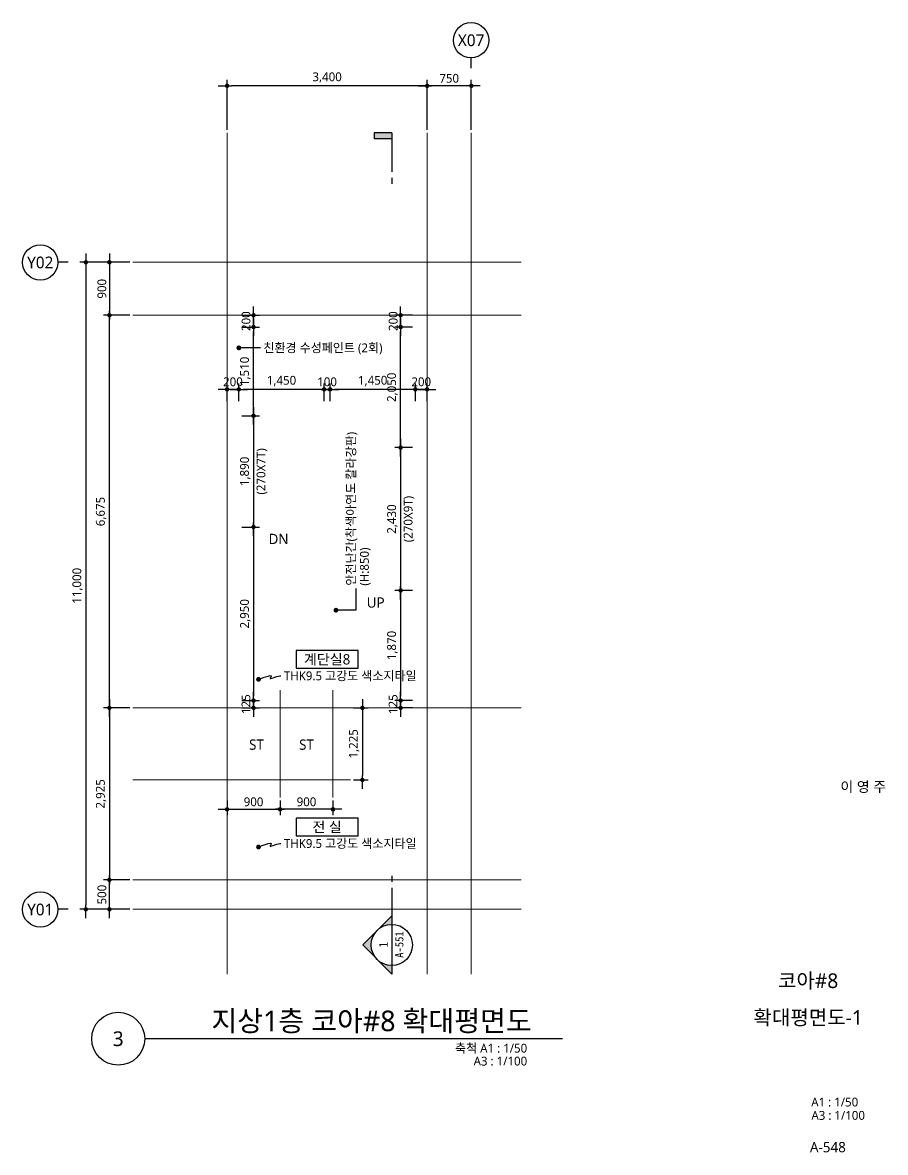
# Model space of a CAD drawing. Header units: millimetres. Extents: x 1467181 to 1850972, y 836037 to 895281.
# Drawn here: x 1621298 to 1635961, y 874037 to 893244 of the extents above; entities that cross this region are included whole.
import ezdxf
from ezdxf.enums import TextEntityAlignment as Align

# ---------------------------------------------------------------- set-up
doc = ezdxf.new("R2010")
doc.units = ezdxf.units.MM
doc.header["$MEASUREMENT"] = 0
doc.linetypes.add('CEN', pattern=[62, 60, -1, 0, -1])
doc.layers.get('0').update_dxf_attribs({"linetype": 'CONTINUOUS'})
for name, color, linetype, lineweight in [('A-AXIS-BUBL', 7, 'CONTINUOUS', 25), ('A-BORD-TEXT', 3, 'CONTINUOUS', 25), ('A-CNTL', 1, 'CEN', 15), ('A-DIMS', 7, 'CONTINUOUS', 25), ('A-MKXS-LEAD', 7, 'CONTINUOUS', 25), ('A-MKXS-MAK1', 3, 'CONTINUOUS', 25), ('A-MKXS-TEXT1', 3, 'CONTINUOUS', 25), ('A-MKXS-TEXT2', 7, 'CONTINUOUS', 25), ('A-MKXX-NAME', 3, 'CONTINUOUS', 25), ('A-MKXX-SYMB', 7, 'CONTINUOUS', 25), ('A-XXXX-SYMB', 7, 'CONTINUOUS', 25), ('A-XXXX-TXT1', 3, 'CONTINUOUS', 25), ('A-XXXX-TXT2', 3, 'CONTINUOUS', 25)]:
    doc.layers.add(name, color=color, linetype=linetype, lineweight=lineweight)
doc.styles.add('HY울릉도L', font='')
doc.styles.add('돋움체', font='')
doc.styles.add('맑은고딕', font='malgun.ttf')
doc.styles.get('HY울릉도L').set_extended_font_data('HYwulM')
doc.styles.get('돋움체').set_extended_font_data('DotumChe')
doc.dimstyles.new('CDIM', dxfattribs={"dimtxt": 3, "dimasz": 1.5, "dimexe": 2, "dimexo": 1, "dimgap": 1, "dimtad": 1, "dimdec": 0, "dimrnd": 0.5, "dimzin": 0, "dimdsep": 32, "dimlunit": 6, "dimtxsty": 'HY울릉도L', "dimblk1": '_CIDOT', "dimblk2": '_CIDOT', "dimsah": 1, "dimcen": 5.5, "dimclrd": 2, "dimclre": 2, "dimclrt": 7, "dimadec": 0, "dimazin": 0, "dimtfac": 1, "dimtdec": 0, "dimtix": 1, "dimtmove": 2, "dimatfit": 1, "dimldrblk": '_CIDOT', "dimfxl": 1, "dimtolj": 1, "dimtzin": 0, "dimlwd": -1, "dimarcsym": 0})

# ---------------------------------------------------------------- blocks, each defined once
blk = doc.blocks.new('_CIDOT')
at = {"color": 0, "linetype": 'ByBlock'}
blk.add_line((2, 0), (-1, 0), dxfattribs=at)
at = {"color": 0, "linetype": 'ByBlock', "const_width": 0.5}
blk.add_lwpolyline([(-0.25, 0, 1), (0.25, 0, 1)], format="xyb", close=True, dxfattribs=at)
blk = doc.blocks.new('*D15')
at = {"layer": 'A-DIMS', "lineweight": -2, "transparency": 16777216}
for p, q in [((-750, 13250), (-750, 14100)), ((0, 13250), (0, 14100))]:
    blk.add_line(p, q, dxfattribs=at)
at = {"layer": 'A-DIMS', "transparency": 16777216}
blk.add_line((-75, 14000), (-675, 14000), dxfattribs=at)
at = {"layer": 'A-DIMS', "transparency": 16777216, "xscale": 75, "yscale": 75, "zscale": 75, "rotation": 180}
blk.add_blockref('_CIDOT', (-750, 14000), dxfattribs=at)
at = {"layer": 'A-DIMS', "transparency": 16777216, "xscale": 75, "yscale": 75, "zscale": 75}
blk.add_blockref('_CIDOT', (0, 14000), dxfattribs=at)
at = {"layer": 'A-DIMS', "color": 3, "transparency": 16777216, "insert": (-375, 14127), "char_height": 150, "attachment_point": 5, "style": '맑은고딕'}
blk.add_mtext('\\A1;750', dxfattribs=at)
blk = doc.blocks.new('*D16')
at = {"layer": 'A-DIMS', "lineweight": -2, "transparency": 16777216}
for p, q in [((-4150, 13250), (-4150, 14100)), ((-750, 13250), (-750, 14100))]:
    blk.add_line(p, q, dxfattribs=at)
at = {"layer": 'A-DIMS', "transparency": 16777216}
blk.add_line((-825, 14000), (-4075, 14000), dxfattribs=at)
at = {"layer": 'A-DIMS', "transparency": 16777216, "xscale": 75, "yscale": 75, "zscale": 75, "rotation": 180}
blk.add_blockref('_CIDOT', (-4150, 14000), dxfattribs=at)
at = {"layer": 'A-DIMS', "transparency": 16777216, "xscale": 75, "yscale": 75, "zscale": 75}
blk.add_blockref('_CIDOT', (-750, 14000), dxfattribs=at)
at = {"layer": 'A-DIMS', "color": 3, "transparency": 16777216, "insert": (-2450, 14140), "char_height": 150, "attachment_point": 5, "style": '맑은고딕'}
blk.add_mtext('\\A1;3,400', dxfattribs=at)
blk = doc.blocks.new('*D17')
at = {"layer": 'A-DIMS', "lineweight": -2, "transparency": 16777216}
for p, q in [((-5800, 10100), (-6250, 10100)), ((-5800, 3425), (-6250, 3425))]:
    blk.add_line(p, q, dxfattribs=at)
at = {"layer": 'A-DIMS', "transparency": 16777216}
blk.add_line((-6150, 3500), (-6150, 10025), dxfattribs=at)
at = {"layer": 'A-DIMS', "transparency": 16777216, "xscale": 75, "yscale": 75, "zscale": 75}
for p, rotation in [((-6150, 10100), 90), ((-6150, 3425), 270)]:
    blk.add_blockref('_CIDOT', p, dxfattribs=dict(at, rotation=rotation))
at = {"layer": 'A-DIMS', "color": 3, "transparency": 16777216, "insert": (-6290, 6763), "char_height": 150, "attachment_point": 5, "rotation": 90, "style": '맑은고딕'}
blk.add_mtext('\\A1;6,675', dxfattribs=at)
blk = doc.blocks.new('*D18')
at = {"layer": 'A-DIMS', "lineweight": -2, "transparency": 16777216}
for p, q in [((-5800, 11000), (-6250, 11000)), ((-5800, 10100), (-6250, 10100))]:
    blk.add_line(p, q, dxfattribs=at)
at = {"layer": 'A-DIMS', "transparency": 16777216}
blk.add_line((-6150, 10925), (-6150, 10175), dxfattribs=at)
at = {"layer": 'A-DIMS', "transparency": 16777216, "xscale": 75, "yscale": 75, "zscale": 75}
for p, rotation in [((-6150, 11000), 90), ((-6150, 10100), 270)]:
    blk.add_blockref('_CIDOT', p, dxfattribs=dict(at, rotation=rotation))
at = {"layer": 'A-DIMS', "color": 3, "transparency": 16777216, "insert": (-6277, 10550), "char_height": 150, "attachment_point": 5, "rotation": 90, "style": '맑은고딕'}
blk.add_mtext('\\A1;900', dxfattribs=at)
blk = doc.blocks.new('*D19')
at = {"layer": 'A-DIMS', "lineweight": -2, "transparency": 16777216}
for p, q in [((-5800, 11000), (-6650, 11000)), ((-5800, 0), (-6650, 0))]:
    blk.add_line(p, q, dxfattribs=at)
at = {"layer": 'A-DIMS', "transparency": 16777216}
blk.add_line((-6550, 10925), (-6550, 75), dxfattribs=at)
at = {"layer": 'A-DIMS', "transparency": 16777216, "xscale": 75, "yscale": 75, "zscale": 75}
for p, rotation in [((-6550, 11000), 90), ((-6550, 0), 270)]:
    blk.add_blockref('_CIDOT', p, dxfattribs=dict(at, rotation=rotation))
at = {"layer": 'A-DIMS', "color": 3, "transparency": 16777216, "insert": (-6690, 5500), "char_height": 150, "attachment_point": 5, "rotation": 90, "style": '맑은고딕'}
blk.add_mtext('\\A1;11,000', dxfattribs=at)
blk = doc.blocks.new('*D20')
at = {"layer": 'A-DIMS', "lineweight": -2, "transparency": 16777216}
for p, q in [((-5800, 3425), (-6250, 3425)), ((-5800, 500), (-6250, 500))]:
    blk.add_line(p, q, dxfattribs=at)
at = {"layer": 'A-DIMS', "transparency": 16777216}
blk.add_line((-6150, 3350), (-6150, 575), dxfattribs=at)
at = {"layer": 'A-DIMS', "transparency": 16777216, "xscale": 75, "yscale": 75, "zscale": 75}
for p, rotation in [((-6150, 3425), 90), ((-6150, 500), 270)]:
    blk.add_blockref('_CIDOT', p, dxfattribs=dict(at, rotation=rotation))
at = {"layer": 'A-DIMS', "color": 3, "transparency": 16777216, "insert": (-6290, 1963), "char_height": 150, "attachment_point": 5, "rotation": 90, "style": '맑은고딕'}
blk.add_mtext('\\A1;2,925', dxfattribs=at)
blk = doc.blocks.new('*D21')
at = {"layer": 'A-DIMS', "lineweight": -2, "transparency": 16777216}
for p, q in [((-5800, 500), (-6250, 500)), ((-5800, 0), (-6250, 0))]:
    blk.add_line(p, q, dxfattribs=at)
at = {"layer": 'A-DIMS', "transparency": 16777216}
blk.add_line((-6150, 75), (-6150, 425), dxfattribs=at)
at = {"layer": 'A-DIMS', "transparency": 16777216, "xscale": 75, "yscale": 75, "zscale": 75}
for p, rotation in [((-6150, 500), 90), ((-6150, 0), 270)]:
    blk.add_blockref('_CIDOT', p, dxfattribs=dict(at, rotation=rotation))
at = {"layer": 'A-DIMS', "color": 3, "transparency": 16777216, "insert": (-6277, 250), "char_height": 150, "attachment_point": 5, "rotation": 90, "style": '맑은고딕'}
blk.add_mtext('\\A1;500', dxfattribs=at)
blk = doc.blocks.new('*D22')
at = {"layer": 'A-DIMS', "lineweight": -2, "transparency": 16777216}
for p, q in [((-3250, 1850), (-3250, 1600)), ((-2350, 1850), (-2350, 1600))]:
    blk.add_line(p, q, dxfattribs=at)
at = {"layer": 'A-DIMS', "transparency": 16777216}
blk.add_line((-2425, 1700), (-3175, 1700), dxfattribs=at)
at = {"layer": 'A-DIMS', "transparency": 16777216, "xscale": 75, "yscale": 75, "zscale": 75, "rotation": 180}
blk.add_blockref('_CIDOT', (-3250, 1700), dxfattribs=at)
at = {"layer": 'A-DIMS', "transparency": 16777216, "xscale": 75, "yscale": 75, "zscale": 75}
blk.add_blockref('_CIDOT', (-2350, 1700), dxfattribs=at)
at = {"layer": 'A-DIMS', "color": 3, "transparency": 16777216, "insert": (-2800, 1827), "char_height": 150, "attachment_point": 5, "style": '맑은고딕'}
blk.add_mtext('\\A1;900', dxfattribs=at)
blk = doc.blocks.new('*D23')
at = {"layer": 'A-DIMS', "lineweight": -2, "transparency": 16777216}
for p, q in [((-4150, 1850), (-4150, 1600)), ((-3250, 1850), (-3250, 1600))]:
    blk.add_line(p, q, dxfattribs=at)
at = {"layer": 'A-DIMS', "transparency": 16777216}
blk.add_line((-4075, 1700), (-3325, 1700), dxfattribs=at)
at = {"layer": 'A-DIMS', "transparency": 16777216, "xscale": 75, "yscale": 75, "zscale": 75, "rotation": 180}
blk.add_blockref('_CIDOT', (-4150, 1700), dxfattribs=at)
at = {"layer": 'A-DIMS', "transparency": 16777216, "xscale": 75, "yscale": 75, "zscale": 75}
blk.add_blockref('_CIDOT', (-3250, 1700), dxfattribs=at)
at = {"layer": 'A-DIMS', "color": 3, "transparency": 16777216, "insert": (-3700, 1827), "char_height": 150, "attachment_point": 5, "style": '맑은고딕'}
blk.add_mtext('\\A1;900', dxfattribs=at)
blk = doc.blocks.new('*D24')
at = {"layer": 'A-DIMS', "lineweight": -2, "transparency": 16777216}
for p, q in [((-2000, 3425), (-1750, 3425)), ((-2000, 2200), (-1750, 2200))]:
    blk.add_line(p, q, dxfattribs=at)
at = {"layer": 'A-DIMS', "transparency": 16777216}
blk.add_line((-1850, 3350), (-1850, 2275), dxfattribs=at)
at = {"layer": 'A-DIMS', "transparency": 16777216, "xscale": 75, "yscale": 75, "zscale": 75}
for p, rotation in [((-1850, 3425), 90), ((-1850, 2200), 270)]:
    blk.add_blockref('_CIDOT', p, dxfattribs=dict(at, rotation=rotation))
at = {"layer": 'A-DIMS', "color": 3, "transparency": 16777216, "insert": (-1990, 2813), "char_height": 150, "attachment_point": 5, "rotation": 90, "style": '맑은고딕'}
blk.add_mtext('\\A1;1,225', dxfattribs=at)
blk = doc.blocks.new('CORE 8- 단면')
at = {"layer": 'A-MKXS-MAK1'}
blk.add_hatch(color=256, dxfattribs=at).paths.add_polyline_path([(22637, 13698), (22637, 13798), (22937, 13798), (22937, 13698)])
h = blk.add_hatch(color=256, dxfattribs=at)
h.paths.add_polyline_path([(22442, -7), (22690, 241, 0.414214), (22690, -254)])
h.paths.add_polyline_path([(22690, 241), (22937, 488), (22937, 343, 0.198912)])
h.paths.add_polyline_path([(22690, -254, 0.198912), (22937, -357), (22937, -502)])
for p, q in [((22637, 13798), (22637, 13698)), ((22937, 13798), (22637, 13798)), ((22937, 13698), (22637, 13698)), ((22937, 13798), (22937, 13135)), ((22937, 13035), (22937, 12935)), ((22937, 1166), (22937, 1066)), ((22937, 966), (22937, -502)), ((22937, 488), (22442, -7)), ((22937, -502), (22442, -7))]:
    blk.add_line(p, q, dxfattribs=at)
blk.add_circle((22937, -7), 350, dxfattribs=at)
at = {"layer": 'A-MKXS-TEXT2', "style": '돋움체'}
for s, height, p in [('A-551', 140, (23065, 0)), ('1', 150, (22793, -2))]:
    blk.add_text(s, height=height, rotation=90, dxfattribs=at).set_placement(p, align=Align.MIDDLE)
blk = doc.blocks.new('*D307')
at = {"layer": 'A-DIMS', "lineweight": -2, "transparency": 16777216}
for p, q in [((1627923, 886019), (1627623, 886019)), ((1627923, 883589), (1627623, 883589))]:
    blk.add_line(p, q, dxfattribs=at)
at = {"layer": 'A-DIMS', "transparency": 16777216}
blk.add_line((1627723, 885944), (1627723, 883664), dxfattribs=at)
at = {"layer": 'A-DIMS', "transparency": 16777216, "xscale": 75, "yscale": 75, "zscale": 75}
for p, rotation in [((1627723, 886019), 90), ((1627723, 883589), 270)]:
    blk.add_blockref('_CIDOT', p, dxfattribs=dict(at, rotation=rotation))
at = {"layer": 'A-DIMS', "color": 3, "transparency": 16777216, "char_height": 150, "attachment_point": 5, "rotation": 90, "style": '맑은고딕'}
for s, insert in [('\\A1;(270X9T)', (1627866, 884804)), ('\\A1;2,430', (1627583, 884804))]:
    blk.add_mtext(s, dxfattribs=dict(at, insert=insert))
blk = doc.blocks.new('*D308')
at = {"layer": 'A-DIMS', "lineweight": -2, "transparency": 16777216}
for p, q in [((1627923, 888069), (1627623, 888069)), ((1627923, 886019), (1627623, 886019))]:
    blk.add_line(p, q, dxfattribs=at)
at = {"layer": 'A-DIMS', "transparency": 16777216}
blk.add_line((1627723, 886094), (1627723, 887994), dxfattribs=at)
at = {"layer": 'A-DIMS', "transparency": 16777216, "xscale": 75, "yscale": 75, "zscale": 75}
for p, rotation in [((1627723, 888069), 90), ((1627723, 886019), 270)]:
    blk.add_blockref('_CIDOT', p, dxfattribs=dict(at, rotation=rotation))
at = {"layer": 'A-DIMS', "color": 3, "transparency": 16777216, "insert": (1627583, 887044), "char_height": 150, "attachment_point": 5, "rotation": 90, "style": '맑은고딕'}
blk.add_mtext('\\A1;2,050', dxfattribs=at)
blk = doc.blocks.new('*D309')
at = {"layer": 'A-DIMS', "lineweight": -2, "transparency": 16777216}
for p, q in [((1627923, 883589), (1627623, 883589)), ((1627923, 881719), (1627623, 881719))]:
    blk.add_line(p, q, dxfattribs=at)
at = {"layer": 'A-DIMS', "transparency": 16777216}
blk.add_line((1627723, 883514), (1627723, 881794), dxfattribs=at)
at = {"layer": 'A-DIMS', "transparency": 16777216, "xscale": 75, "yscale": 75, "zscale": 75}
for p, rotation in [((1627723, 883589), 90), ((1627723, 881719), 270)]:
    blk.add_blockref('_CIDOT', p, dxfattribs=dict(at, rotation=rotation))
at = {"layer": 'A-DIMS', "color": 3, "transparency": 16777216, "insert": (1627583, 882654), "char_height": 150, "attachment_point": 5, "rotation": 90, "style": '맑은고딕'}
blk.add_mtext('\\A1;1,870', dxfattribs=at)
blk = doc.blocks.new('*D310')
at = {"layer": 'A-DIMS', "transparency": 16777216}
for p, q in [((1627723, 881794), (1627723, 881869)), ((1627723, 881719), (1627723, 881594)), ((1627723, 881519), (1627723, 881444))]:
    blk.add_line(p, q, dxfattribs=at)
at = {"layer": 'A-DIMS', "lineweight": -2, "transparency": 16777216}
for p, q in [((1627923, 881719), (1627623, 881719)), ((1627923, 881594), (1627623, 881594))]:
    blk.add_line(p, q, dxfattribs=at)
at = {"layer": 'A-DIMS', "transparency": 16777216, "xscale": 75, "yscale": 75, "zscale": 75}
for p, rotation in [((1627723, 881719), 270), ((1627723, 881594), 90)]:
    blk.add_blockref('_CIDOT', p, dxfattribs=dict(at, rotation=rotation))
at = {"layer": 'A-DIMS', "color": 3, "transparency": 16777216, "insert": (1627595, 881657), "char_height": 150, "attachment_point": 5, "rotation": 90, "style": '맑은고딕'}
blk.add_mtext('\\A1;125', dxfattribs=at)
blk = doc.blocks.new('*D311')
at = {"layer": 'A-DIMS', "transparency": 16777216}
for p, q in [((1627723, 888344), (1627723, 888419)), ((1627723, 888069), (1627723, 888269)), ((1627723, 887994), (1627723, 887919))]:
    blk.add_line(p, q, dxfattribs=at)
at = {"layer": 'A-DIMS', "lineweight": -2, "transparency": 16777216}
for p, q in [((1627923, 888269), (1627623, 888269)), ((1627923, 888069), (1627623, 888069))]:
    blk.add_line(p, q, dxfattribs=at)
at = {"layer": 'A-DIMS', "transparency": 16777216, "xscale": 75, "yscale": 75, "zscale": 75}
for p, rotation in [((1627723, 888269), 270), ((1627723, 888069), 90)]:
    blk.add_blockref('_CIDOT', p, dxfattribs=dict(at, rotation=rotation))
at = {"layer": 'A-DIMS', "color": 3, "transparency": 16777216, "insert": (1627596, 888169), "char_height": 150, "attachment_point": 5, "rotation": 90, "style": '맑은고딕'}
blk.add_mtext('\\A1;200', dxfattribs=at)
blk = doc.blocks.new('*D312')
at = {"layer": 'A-DIMS', "lineweight": -2, "transparency": 16777216}
for p, q in [((1626523, 886809), (1626523, 887109)), ((1627973, 886809), (1627973, 887109))]:
    blk.add_line(p, q, dxfattribs=at)
at = {"layer": 'A-DIMS', "transparency": 16777216}
blk.add_line((1627898, 887009), (1626598, 887009), dxfattribs=at)
at = {"layer": 'A-DIMS', "transparency": 16777216, "xscale": 75, "yscale": 75, "zscale": 75, "rotation": 180}
blk.add_blockref('_CIDOT', (1626523, 887009), dxfattribs=at)
at = {"layer": 'A-DIMS', "transparency": 16777216, "xscale": 75, "yscale": 75, "zscale": 75}
blk.add_blockref('_CIDOT', (1627973, 887009), dxfattribs=at)
at = {"layer": 'A-DIMS', "color": 3, "transparency": 16777216, "insert": (1627248, 887150), "char_height": 150, "attachment_point": 5, "style": '맑은고딕'}
blk.add_mtext('\\A1;1,450', dxfattribs=at)
blk = doc.blocks.new('*D313')
at = {"layer": 'A-DIMS', "transparency": 16777216}
for p, q in [((1627898, 887009), (1627823, 887009)), ((1628173, 887009), (1627973, 887009)), ((1628248, 887009), (1628323, 887009))]:
    blk.add_line(p, q, dxfattribs=at)
at = {"layer": 'A-DIMS', "lineweight": -2, "transparency": 16777216}
for p, q in [((1627973, 886809), (1627973, 887109)), ((1628173, 886809), (1628173, 887109))]:
    blk.add_line(p, q, dxfattribs=at)
at = {"layer": 'A-DIMS', "transparency": 16777216, "xscale": 75, "yscale": 75, "zscale": 75}
blk.add_blockref('_CIDOT', (1627973, 887009), dxfattribs=at)
at = {"layer": 'A-DIMS', "transparency": 16777216, "xscale": 75, "yscale": 75, "zscale": 75, "rotation": 180}
blk.add_blockref('_CIDOT', (1628173, 887009), dxfattribs=at)
at = {"layer": 'A-DIMS', "color": 3, "transparency": 16777216, "insert": (1628073, 887137), "char_height": 150, "attachment_point": 5, "style": '맑은고딕'}
blk.add_mtext('\\A1;200', dxfattribs=at)
blk = doc.blocks.new('*D299')
at = {"layer": 'A-DIMS', "lineweight": -2, "transparency": 16777216}
for p, q in [((1624973, 886809), (1624973, 887109)), ((1626423, 886809), (1626423, 887109))]:
    blk.add_line(p, q, dxfattribs=at)
at = {"layer": 'A-DIMS', "transparency": 16777216}
blk.add_line((1626348, 887009), (1625048, 887009), dxfattribs=at)
at = {"layer": 'A-DIMS', "transparency": 16777216, "xscale": 75, "yscale": 75, "zscale": 75, "rotation": 180}
blk.add_blockref('_CIDOT', (1624973, 887009), dxfattribs=at)
at = {"layer": 'A-DIMS', "transparency": 16777216, "xscale": 75, "yscale": 75, "zscale": 75}
blk.add_blockref('_CIDOT', (1626423, 887009), dxfattribs=at)
at = {"layer": 'A-DIMS', "color": 3, "transparency": 16777216, "insert": (1625698, 887150), "char_height": 150, "attachment_point": 5, "style": '맑은고딕'}
blk.add_mtext('\\A1;1,450', dxfattribs=at)
blk = doc.blocks.new('*D300')
at = {"layer": 'A-DIMS', "transparency": 16777216}
for p, q in [((1626348, 887009), (1626273, 887009)), ((1626523, 887009), (1626423, 887009)), ((1626598, 887009), (1626673, 887009))]:
    blk.add_line(p, q, dxfattribs=at)
at = {"layer": 'A-DIMS', "lineweight": -2, "transparency": 16777216}
for p, q in [((1626423, 886809), (1626423, 887109)), ((1626523, 886809), (1626523, 887109))]:
    blk.add_line(p, q, dxfattribs=at)
at = {"layer": 'A-DIMS', "transparency": 16777216, "xscale": 75, "yscale": 75, "zscale": 75}
blk.add_blockref('_CIDOT', (1626423, 887009), dxfattribs=at)
at = {"layer": 'A-DIMS', "transparency": 16777216, "xscale": 75, "yscale": 75, "zscale": 75, "rotation": 180}
blk.add_blockref('_CIDOT', (1626523, 887009), dxfattribs=at)
at = {"layer": 'A-DIMS', "color": 3, "transparency": 16777216, "insert": (1626473, 887137), "char_height": 150, "attachment_point": 5, "style": '맑은고딕'}
blk.add_mtext('\\A1;100', dxfattribs=at)
blk = doc.blocks.new('*D301')
at = {"layer": 'A-DIMS', "transparency": 16777216}
for p, q in [((1624698, 887009), (1624623, 887009)), ((1624973, 887009), (1624773, 887009)), ((1625048, 887009), (1625123, 887009))]:
    blk.add_line(p, q, dxfattribs=at)
at = {"layer": 'A-DIMS', "lineweight": -2, "transparency": 16777216}
for p, q in [((1624773, 886809), (1624773, 887109)), ((1624973, 886809), (1624973, 887109))]:
    blk.add_line(p, q, dxfattribs=at)
at = {"layer": 'A-DIMS', "transparency": 16777216, "xscale": 75, "yscale": 75, "zscale": 75}
blk.add_blockref('_CIDOT', (1624773, 887009), dxfattribs=at)
at = {"layer": 'A-DIMS', "transparency": 16777216, "xscale": 75, "yscale": 75, "zscale": 75, "rotation": 180}
blk.add_blockref('_CIDOT', (1624973, 887009), dxfattribs=at)
at = {"layer": 'A-DIMS', "color": 3, "transparency": 16777216, "insert": (1624873, 887137), "char_height": 150, "attachment_point": 5, "style": '맑은고딕'}
blk.add_mtext('\\A1;200', dxfattribs=at)
blk = doc.blocks.new('*D302')
at = {"layer": 'A-DIMS', "lineweight": -2, "transparency": 16777216}
for p, q in [((1625023, 886559), (1625323, 886559)), ((1625023, 884669), (1625323, 884669))]:
    blk.add_line(p, q, dxfattribs=at)
at = {"layer": 'A-DIMS', "transparency": 16777216}
blk.add_line((1625223, 886484), (1625223, 884744), dxfattribs=at)
at = {"layer": 'A-DIMS', "transparency": 16777216, "xscale": 75, "yscale": 75, "zscale": 75}
for p, rotation in [((1625223, 886559), 90), ((1625223, 884669), 270)]:
    blk.add_blockref('_CIDOT', p, dxfattribs=dict(at, rotation=rotation))
at = {"layer": 'A-DIMS', "color": 3, "transparency": 16777216, "char_height": 150, "attachment_point": 5, "rotation": 90, "style": '맑은고딕'}
for s, insert in [('\\A1;1,890', (1625083, 885614)), ('\\A1;(270X7T)', (1625366, 885614))]:
    blk.add_mtext(s, dxfattribs=dict(at, insert=insert))
blk = doc.blocks.new('*D303')
at = {"layer": 'A-DIMS', "lineweight": -2, "transparency": 16777216}
for p, q in [((1625023, 888069), (1625323, 888069)), ((1625023, 886559), (1625323, 886559))]:
    blk.add_line(p, q, dxfattribs=at)
at = {"layer": 'A-DIMS', "transparency": 16777216}
blk.add_line((1625223, 886634), (1625223, 887994), dxfattribs=at)
at = {"layer": 'A-DIMS', "transparency": 16777216, "xscale": 75, "yscale": 75, "zscale": 75}
for p, rotation in [((1625223, 888069), 90), ((1625223, 886559), 270)]:
    blk.add_blockref('_CIDOT', p, dxfattribs=dict(at, rotation=rotation))
at = {"layer": 'A-DIMS', "color": 3, "transparency": 16777216, "insert": (1625083, 887314), "char_height": 150, "attachment_point": 5, "rotation": 90, "style": '맑은고딕'}
blk.add_mtext('\\A1;1,510', dxfattribs=at)
blk = doc.blocks.new('*D304')
at = {"layer": 'A-DIMS', "lineweight": -2, "transparency": 16777216}
for p, q in [((1625023, 884669), (1625323, 884669)), ((1625023, 881719), (1625323, 881719))]:
    blk.add_line(p, q, dxfattribs=at)
at = {"layer": 'A-DIMS', "transparency": 16777216}
blk.add_line((1625223, 884594), (1625223, 881794), dxfattribs=at)
at = {"layer": 'A-DIMS', "transparency": 16777216, "xscale": 75, "yscale": 75, "zscale": 75}
for p, rotation in [((1625223, 884669), 90), ((1625223, 881719), 270)]:
    blk.add_blockref('_CIDOT', p, dxfattribs=dict(at, rotation=rotation))
at = {"layer": 'A-DIMS', "color": 3, "transparency": 16777216, "insert": (1625083, 883194), "char_height": 150, "attachment_point": 5, "rotation": 90, "style": '맑은고딕'}
blk.add_mtext('\\A1;2,950', dxfattribs=at)
blk = doc.blocks.new('*D305')
at = {"layer": 'A-DIMS', "transparency": 16777216}
for p, q in [((1625223, 881794), (1625223, 881869)), ((1625223, 881719), (1625223, 881594)), ((1625223, 881519), (1625223, 881444))]:
    blk.add_line(p, q, dxfattribs=at)
at = {"layer": 'A-DIMS', "lineweight": -2, "transparency": 16777216}
for p, q in [((1625023, 881719), (1625323, 881719)), ((1625023, 881594), (1625323, 881594))]:
    blk.add_line(p, q, dxfattribs=at)
at = {"layer": 'A-DIMS', "transparency": 16777216, "xscale": 75, "yscale": 75, "zscale": 75}
for p, rotation in [((1625223, 881719), 270), ((1625223, 881594), 90)]:
    blk.add_blockref('_CIDOT', p, dxfattribs=dict(at, rotation=rotation))
at = {"layer": 'A-DIMS', "color": 3, "transparency": 16777216, "insert": (1625095, 881657), "char_height": 150, "attachment_point": 5, "rotation": 90, "style": '맑은고딕'}
blk.add_mtext('\\A1;125', dxfattribs=at)
blk = doc.blocks.new('*D306')
at = {"layer": 'A-DIMS', "transparency": 16777216}
for p, q in [((1625223, 888344), (1625223, 888419)), ((1625223, 888069), (1625223, 888269)), ((1625223, 887994), (1625223, 887919))]:
    blk.add_line(p, q, dxfattribs=at)
at = {"layer": 'A-DIMS', "lineweight": -2, "transparency": 16777216}
for p, q in [((1625023, 888269), (1625323, 888269)), ((1625023, 888069), (1625323, 888069))]:
    blk.add_line(p, q, dxfattribs=at)
at = {"layer": 'A-DIMS', "transparency": 16777216, "xscale": 75, "yscale": 75, "zscale": 75}
for p, rotation in [((1625223, 888269), 270), ((1625223, 888069), 90)]:
    blk.add_blockref('_CIDOT', p, dxfattribs=dict(at, rotation=rotation))
at = {"layer": 'A-DIMS', "color": 3, "transparency": 16777216, "insert": (1625096, 888169), "char_height": 150, "attachment_point": 5, "rotation": 90, "style": '맑은고딕'}
blk.add_mtext('\\A1;200', dxfattribs=at)
blk = doc.blocks.new('CORE8_GRID')
at = {"layer": 'A-AXIS-BUBL', "ltscale": 0.2}
for p, q in [((0, 14300), (0, 14475)), ((-6850, 11000), (-7025, 11000)), ((-6850, 0), (-7025, 0))]:
    blk.add_line(p, q, dxfattribs=at)
for centre in [(-2.9, 14775), (-7325, 10997.1), (-7325, -2.9)]:
    blk.add_circle(centre, 300, dxfattribs=at)
at = {"layer": 'A-CNTL'}
for p, q in [((-4150, -1100), (-4150, 13200)), ((-750, -1100), (-750, 13200)), ((0, -1100), (0, 13200)), ((-5750, 11000), (850, 11000)), ((-5750, 10100), (850, 10100)), ((-3250, 1900), (-3250, 3725)), ((-2350, 1900), (-2350, 3725)), ((-5750, 3425), (850, 3425)), ((-5750, 2200), (-2050, 2200)), ((-5750, 500), (850, 500)), ((-5750, 0), (850, 0))]:
    blk.add_line(p, q, dxfattribs=at)
at = {"layer": 'A-XXXX-TXT2', "ltscale": 0.2, "style": '맑은고딕'}
for s, p in [('X07', (-2.9, 14775)), ('Y02', (-7325, 10997.1)), ('Y01', (-7325, -2.9))]:
    blk.add_text(s, height=200, dxfattribs=at).set_placement(p, align=Align.MIDDLE)
at = {"layer": 'A-DIMS'}
for base, p1, p2, angle, picture, middle in [((-4150, 14000), (-750, 13200), (-4150, 13200), 180, '*D16', (-2450, 14140.1)), ((-750, 14000), (0, 13200), (-750, 13200), 180, '*D15', (-375, 14127.5)), ((-6550, 0), (-5750, 11000), (-5750, 0), 90, '*D19', (-6690.5, 5500)), ((-6150, 10100), (-5750, 11000), (-5750, 10100), 90, '*D18', (-6277.5, 10550)), ((-6150, 10100), (-5750, 3425), (-5750, 10100), 270, '*D17', (-6290.1, 6762.5)), ((-6150, 500), (-5750, 3425), (-5750, 500), 90, '*D20', (-6290.1, 1962.5)), ((-1850, 2200), (-2050, 3425), (-2050, 2200), 90, '*D24', (-1990.5, 2812.5)), ((-3250, 1700), (-4150, 1900), (-3250, 1900), 180, '*D23', (-3700, 1827.5)), ((-6150, 500), (-5750, 0), (-5750, 500), 270, '*D21', (-6277.5, 250))]:
    dim = blk.add_linear_dim(base=base, p1=p1, p2=p2, angle=angle, dimstyle='CDIM', override={"dimscale": 50, "dimtxsty": '맑은고딕', "dimclrd": 256, "dimclre": 256, "dimclrt": 3}, dxfattribs=at)
    dim.commit()
    dim.dimension.update_dxf_attribs({"geometry": picture, "text_midpoint": middle})
dim = blk.add_linear_dim(base=(-3250, 1700), p1=(-2350, 1900), p2=(-3250, 1900), dimstyle='CDIM', override={"dimscale": 50, "dimtxsty": '맑은고딕', "dimclrd": 256, "dimclre": 256, "dimclrt": 3}, dxfattribs=at)
dim.commit()
dim.dimension.update_dxf_attribs({"geometry": '*D22', "text_midpoint": (-2800, 1827.5)})

msp = doc.modelspace()

# ---------------------------------------------------------------- linework, layer by layer
at = {"layer": 'A-MKXS-LEAD', "const_width": 40}
for points in [[(1624952.5, 887716.9, 1), (1624994, 887712.7, 1)], [(1626625.3, 883233.6, -1), (1626621.2, 883275.1, -1)], [(1625287.4, 882081.4, 1), (1625328.8, 882077.2, 1)], [(1625287.4, 879231.4, 1), (1625328.8, 879227.2, 1)]]:
    msp.add_lwpolyline(points, format="xyb", close=True, dxfattribs=at)
at = {"layer": 'A-MKXS-LEAD'}
for points in [[(1625340.3, 887714.8), (1624973.3, 887714.8), (1624973.3, 887714.8)], [(1626962.6, 883621.4), (1626962.6, 883254.4), (1626623.3, 883254.4)], [(1625307.3, 882079), (1625405, 882115.8), (1625468.7, 882135.7), (1625505, 882142.2), (1625520.4, 882138.7), (1625521.5, 882128.8), (1625515, 882116), (1625507.5, 882103.8), (1625505.5, 882095.7), (1625514.2, 882094.4), (1625532.3, 882098.8), (1625557.2, 882107), (1625586.1, 882117.1), (1625616.3, 882127.2), (1625645.1, 882135.4), (1625669.8, 882139.7), (1625687.6, 882138.3)], [(1625307.3, 879229), (1625405, 879265.8), (1625468.7, 879285.7), (1625505, 879292.2), (1625520.4, 879288.7), (1625521.5, 879278.8), (1625515, 879266), (1625507.5, 879253.8), (1625505.5, 879245.7), (1625514.2, 879244.4), (1625532.3, 879248.8), (1625557.2, 879257), (1625586.1, 879267.1), (1625616.3, 879277.2), (1625645.1, 879285.4), (1625669.8, 879289.7), (1625687.6, 879288.3)]]:
    msp.add_lwpolyline(points, dxfattribs=at)
at = {"layer": 'A-MKXX-SYMB'}
for points in [[(1626998.3, 882569.4), (1625948.3, 882569.4), (1625948.3, 882269.4), (1626998.3, 882269.4)], [(1626998.2, 879719.4), (1625948.2, 879719.4), (1625948.2, 879419.4), (1626998.2, 879419.4)]]:
    msp.add_lwpolyline(points, close=True, dxfattribs=at)
at = {"layer": 'A-XXXX-SYMB'}
msp.add_line((1630473.2, 875969.4), (1623373.2, 875969.4), dxfattribs=at)
msp.add_circle((1622923.2, 875969.4), 450, dxfattribs=at)

# ---------------------------------------------------------------- block references
at = {"layer": 'A-DIMS'}
for name, p in [('CORE8_GRID', (1628923.2, 878169.4)), ('CORE 8- 단면', (1604635.9, 877571))]:
    msp.add_blockref(name, p, dxfattribs=at)

# ---------------------------------------------------------------- texts
at = {"layer": 'A-BORD-TEXT', "style": '맑은고딕'}
for s, height, p in [('이 영 주', 175, (1635973.8, 880165.5)), ('A1 : 1/50', 150, (1635499, 874817.8)), ('A3 : 1/100', 150, (1635613.9, 874591)), ('A-548', 175, (1635289.2, 874039.2))]:
    msp.add_text(s, height=height, dxfattribs=at).set_placement(p, align=Align.RIGHT)
for s, p in [('코아#8', (1634648.2, 876955.6)), ('확대평면도-1', (1634648.2, 876330.6))]:
    msp.add_text(s, height=250, dxfattribs=at).set_placement(p, align=Align.MIDDLE_CENTER)
at = {"layer": 'A-MKXS-TEXT1', "style": '맑은고딕'}
for s, p in [('친환경 수성페인트 (2회)', (1625390.3, 887714.8)), ('THK9.5 고강도 색소지타일', (1625737.6, 882138.3)), ('THK9.5 고강도 색소지타일', (1625737.6, 879288.3))]:
    msp.add_text(s, height=150, dxfattribs=at).set_placement(p, align=Align.MIDDLE_LEFT)
for s, p in [('안전난간(착색아연도 칼라강판)', (1626879.2, 883671.4)), ('(H:850)', (1627106.7, 883671.4))]:
    msp.add_text(s, height=150, rotation=90, dxfattribs=at).set_placement(p, align=Align.MIDDLE_LEFT)
at = {"layer": 'A-MKXX-NAME', "style": '맑은고딕'}
for s, p in [('DN', (1625648.3, 884465.6)), ('UP', (1627298.3, 883385.6)), ('계단실8', (1626473.3, 882419.4)), ('ST', (1625273.2, 880969.4)), ('ST', (1626123.2, 880969.4)), ('전 실', (1626473.2, 879569.4))]:
    msp.add_text(s, height=175, dxfattribs=at).set_placement(p, align=Align.MIDDLE_CENTER)
at = {"layer": 'A-XXXX-TXT1', "style": '맑은고딕'}
msp.add_text('지상1층 코아#8 확대평면도', height=350, dxfattribs=at).set_placement((1629951.2, 875992), align=Align.BOTTOM_RIGHT)
msp.add_text('3', height=250, dxfattribs=at).set_placement((1622923.2, 875969.4), align=Align.MIDDLE)
for s, p in [('축척 A1 : 1/50', (1629873.4, 875883.2)), ('A3 : 1/100', (1629873.4, 875664.3))]:
    msp.add_text(s, height=150, dxfattribs=at).set_placement(p, align=Align.TOP_RIGHT)

# ---------------------------------------------------------------- dimensions: what is measured, and where the dimension line sits
at = {"layer": 'A-DIMS'}
for base, p1, p2, picture, middle in [((1625223.3, 888269.4), (1624973.3, 888069.4), (1624973.3, 888269.4), '*D306', (1625095.8, 888169.4)), ((1627723.2, 888269.4), (1627973.3, 888069.4), (1627973.3, 888269.4), '*D311', (1627595.7, 888169.4)), ((1625223.3, 888069.4), (1624973.3, 886559.4), (1624973.3, 888069.4), '*D303', (1625082.8, 887314.4)), ((1627723.2, 888069.4), (1627973.3, 886019.4), (1627973.3, 888069.4), '*D308', (1627583.2, 887044.4))]:
    dim = msp.add_linear_dim(base=base, p1=p1, p2=p2, angle=90, dimstyle='CDIM', override={"dimscale": 50, "dimtxsty": '맑은고딕', "dimclrd": 256, "dimclre": 256, "dimclrt": 3}, dxfattribs=at)
    dim.commit()
    dim.dimension.update_dxf_attribs({"geometry": picture, "text_midpoint": middle})
for base, p1, p2, picture, middle in [((1624773.3, 887009.4), (1624973.3, 886759.4), (1624773.3, 886759.4), '*D301', (1624873.3, 887136.9)), ((1624973.3, 887009.4), (1626423.3, 886759.4), (1624973.3, 886759.4), '*D299', (1625698.3, 887149.8)), ((1626423.3, 887009.4), (1626523.3, 886759.4), (1626423.3, 886759.4), '*D300', (1626473.3, 887137.3)), ((1626523.3, 887009.4), (1627973.3, 886759.4), (1626523.3, 886759.4), '*D312', (1627248.3, 887149.8)), ((1627973.3, 887009.4), (1628173.2, 886759.4), (1627973.3, 886759.4), '*D313', (1628073.2, 887136.9))]:
    dim = msp.add_linear_dim(base=base, p1=p1, p2=p2, dimstyle='CDIM', override={"dimscale": 50, "dimtxsty": '맑은고딕', "dimclrd": 256, "dimclre": 256, "dimclrt": 3}, dxfattribs=at)
    dim.commit()
    dim.dimension.update_dxf_attribs({"geometry": picture, "text_midpoint": middle})
for base, p1, p2, text, picture, middle in [((1625223.3, 884669.4), (1624973.3, 886559.4), (1624973.3, 884669.4), '<>\\X(270X7T)', '*D302', (1625223.3, 885614.4)), ((1627723.3, 883589.4), (1627973.3, 886019.4), (1627973.3, 883589.4), '<>\\X(270X9T)', '*D307', (1627723.3, 884804.4)), ((1625223.3, 881719.4), (1624973.3, 884669.4), (1624973.3, 881719.4), '<>\\X', '*D304', (1625223.3, 883194.4)), ((1627723.2, 881719.4), (1627973.3, 883589.4), (1627973.2, 881719.4), '<>\\X', '*D309', (1627723.2, 882654.4)), ((1625223.3, 881594.4), (1624973.3, 881719.4), (1624973.3, 881594.4), '<>\\X', '*D305', (1625223.3, 881656.9)), ((1627723.2, 881594.4), (1627973.2, 881719.4), (1627973.2, 881594.4), '<>\\X', '*D310', (1627723.2, 881656.9))]:
    dim = msp.add_linear_dim(base=base, p1=p1, p2=p2, angle=90, text=text, dimstyle='CDIM', override={"dimscale": 50, "dimtxsty": '맑은고딕', "dimclrd": 256, "dimclre": 256, "dimclrt": 3}, dxfattribs=at)
    dim.commit()
    dim.dimension.update_dxf_attribs({"geometry": picture, "text_midpoint": middle})

doc.saveas('drawing.dxf')
